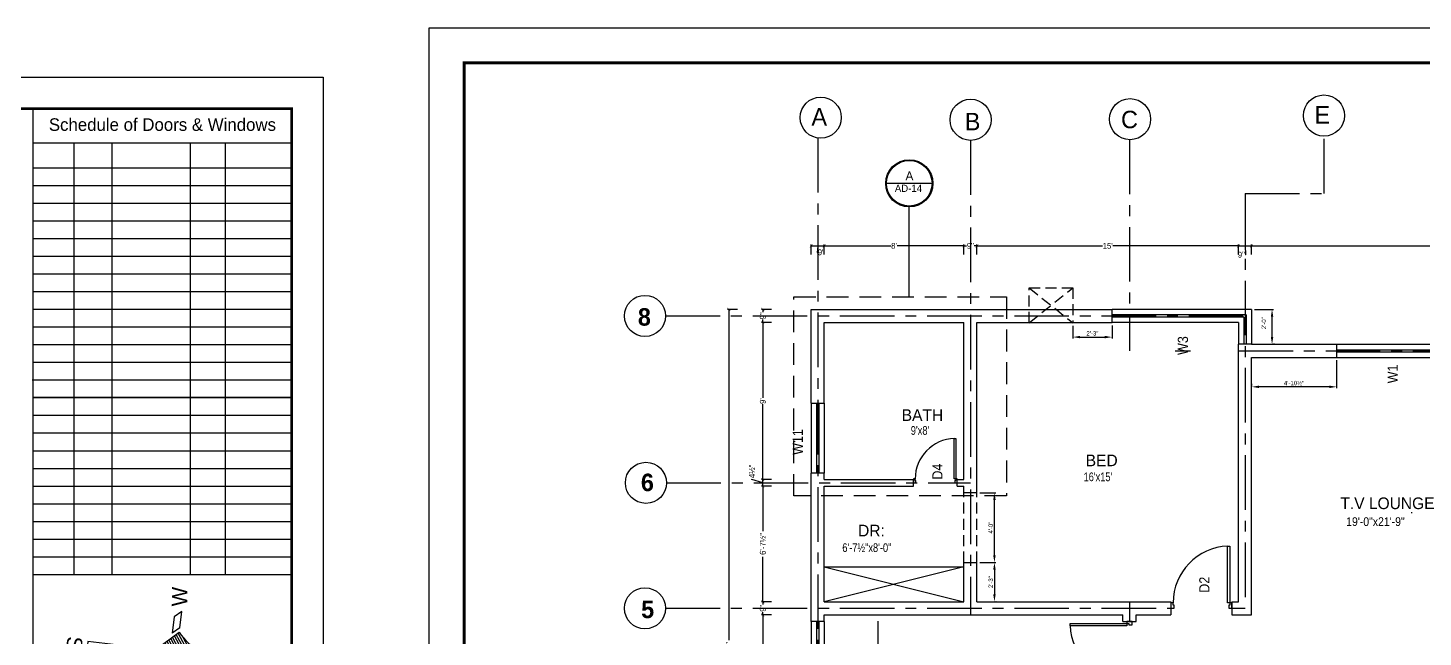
# Model space of a CAD drawing. Extents: x 10753 to 18704, y -5361 to 1140.
# Drawn here: x 15221 to 16181, y -167 to 252 of the extents above; entities that cross this region are included whole.
import ezdxf
from ezdxf.enums import TextEntityAlignment as Align

# ---------------------------------------------------------------- set-up
doc = ezdxf.new("R2010")
doc.units = 0
doc.header["$LTSCALE"] = 30
doc.header["$MEASUREMENT"] = 0
doc.header["$PDMODE"] = 3
for name, pattern in [('CENTER', [2, 1.25, -0.25, 0.25, -0.25]), ('DASHED', [0.75, 0.5, -0.25]), ('HIDDEN', [0.375, 0.25, -0.125])]:
    doc.linetypes.add(name, pattern=pattern)
doc.layers.get('0').update_dxf_attribs({"linetype": 'CONTINUOUS'})
doc.layers.get('DEFPOINTS').update_dxf_attribs({"linetype": 'CONTINUOUS'})
for name, color, linetype in [('1', 3, 'CENTER'), ('DIM', 6, 'CONTINUOUS'), ('DM', 210, 'CONTINUOUS'), ('DOOR', 4, 'CONTINUOUS'), ('PL', 7, 'CONTINUOUS'), ('SEAL', 1, 'CONTINUOUS'), ('SLINE', 3, 'CONTINUOUS'), ('stairs terrace', 1, 'CONTINUOUS'), ('TEXT', 13, 'CONTINUOUS'), ('TEXTDW', 3, 'CONTINUOUS'), ('WALL', 2, 'CONTINUOUS'), ('WINDOW', 5, 'CONTINUOUS'), ('WL', 9, 'CONTINUOUS'), ('XL', 4, 'CENTER')]:
    doc.layers.add(name, color=color, linetype=linetype)
doc.layers.add('REFERENCE BOXES', color=53, linetype='DASHED', lineweight=30)
doc.styles.add('EE', font='eurr____.ttf')
doc.styles.add('SEAL TEXT', font='stylu.ttf', dxfattribs={"height": 6})
doc.styles.add('SMALL-DIM', font='stylu.ttf', dxfattribs={"height": 2})
doc.styles.get("Standard").update_dxf_attribs({"font": 'stylu.ttf', "height": 3})
doc.styles.add('Work Dim', font='stylu.ttf', dxfattribs={"height": 4})
doc.dimstyles.new('D1', dxfattribs={"dimtxt": 6, "dimasz": 5, "dimexe": 1, "dimexo": 2, "dimgap": 1, "dimtad": 1, "dimdec": 4, "dimzin": 3, "dimdsep": 46, "dimlunit": 4, "dimtxsty": 'Standard', "dimcen": 3, "dimclrd": 7, "dimclre": 7, "dimclrt": 2, "dimadec": 0, "dimazin": 0, "dimtfac": 1, "dimtdec": 4, "dimtofl": 0, "dimtmove": 2, "dimatfit": 3, "dimfxl": 1, "dimfrac": 2, "dimtolj": 1, "dimtzin": 1, "dimarcsym": 0})
doc.dimstyles.new('dim small', dxfattribs={"dimtxt": 4, "dimasz": 2, "dimexe": 1, "dimexo": 3, "dimgap": 0.09375, "dimtad": 0, "dimdec": 1, "dimzin": 0, "dimdsep": 46, "dimlunit": 4, "dimtxsty": 'Work Dim', "dimblk1": 'ARCHTICK', "dimblk2": 'ARCHTICK', "dimsah": 1, "dimcen": 0.09375, "dimclrd": 256, "dimclre": 256, "dimclrt": 3, "dimadec": 0, "dimazin": 0, "dimtfac": 1, "dimtdec": 1, "dimtofl": 0, "dimtmove": 1, "dimatfit": 3, "dimldrblk": 'ARCHTICK', "dimfxl": 6, "dimfxlon": 1, "dimtolj": 1, "dimtzin": 0, "dimarcsym": 0})

# ---------------------------------------------------------------- blocks, each defined once
blk = doc.blocks.new('_ArchTick')
at = {"color": 0, "linetype": 'ByBlock', "const_width": 0.15}
blk.add_lwpolyline([(-0.5, -0.5), (0.5, 0.5)], dxfattribs=at)
blk = doc.blocks.new('*D433')
at = {"layer": 'DEFPOINTS', "color": 0, "transparency": 16777216}
for p in [(15703.23, 58.24), (15712.77, 58.24), (15716.19, -412.76)]:
    blk.add_point(p, dxfattribs=at)
at = {"layer": 'DM', "lineweight": -2, "transparency": 16777216}
for p, q in [((15709.23, 58.24), (15702.23, 58.24)), ((15703.23, 58.24), (15703.23, -169.19)), ((15703.23, -412.76), (15703.23, -185.32)), ((15709.23, -412.76), (15702.23, -412.76))]:
    blk.add_line(p, q, dxfattribs=at)
at = {"layer": 'DM', "lineweight": -2, "transparency": 16777216, "xscale": 2, "yscale": 2, "zscale": 2}
for p, rotation in [((15703.23, 58.24), 90), ((15703.23, -412.76), 270)]:
    blk.add_blockref('_ArchTick', p, dxfattribs=dict(at, rotation=rotation))
at = {"layer": 'DM', "color": 3, "transparency": 16777216, "insert": (15703.23, -177.26), "char_height": 4, "attachment_point": 5, "rotation": 90, "style": 'Work Dim'}
blk.add_mtext('\\A1;39\'-3"', dxfattribs=at)
blk = doc.blocks.new('*D434')
at = {"layer": 'DEFPOINTS', "color": 0, "transparency": 16777216}
for p in [(15726.59, 49.24), (15759.86, 49.24), (15726.59, -58.76)]:
    blk.add_point(p, dxfattribs=at)
at = {"layer": 'DM', "lineweight": -2, "transparency": 16777216}
for p, q in [((15732.59, 49.24), (15725.59, 49.24)), ((15726.59, 49.24), (15726.59, -2.58)), ((15726.59, -58.76), (15726.59, -6.93)), ((15726.59, -58.76), (15725.59, -58.76))]:
    blk.add_line(p, q, dxfattribs=at)
at = {"layer": 'DM', "lineweight": -2, "transparency": 16777216, "xscale": 2, "yscale": 2, "zscale": 2}
for p, rotation in [((15726.59, 49.24), 90), ((15726.59, -58.76), 270)]:
    blk.add_blockref('_ArchTick', p, dxfattribs=dict(at, rotation=rotation))
at = {"layer": 'DM', "color": 3, "transparency": 16777216, "insert": (15726.59, -4.76), "char_height": 4, "attachment_point": 5, "rotation": 90, "style": 'Work Dim'}
blk.add_mtext("\\A1;9'", dxfattribs=at)
blk = doc.blocks.new('*D452')
at = {"layer": 'DEFPOINTS', "color": 0, "transparency": 16777216}
for p in [(15726.59, -58.76), (15726.59, -63.26), (15759.86, -58.76)]:
    blk.add_point(p, dxfattribs=at)
at = {"layer": 'DM', "lineweight": -2, "transparency": 16777216}
for p, q in [((15719.14, -58.77), (15719.14, -58.58)), ((15726.59, -61.01), (15719.14, -58.77)), ((15732.59, -58.76), (15725.59, -58.76)), ((15726.59, -63.26), (15725.59, -63.26)), ((15726.59, -63.26), (15726.59, -58.76))]:
    blk.add_line(p, q, dxfattribs=at)
at = {"layer": 'DM', "lineweight": -2, "transparency": 16777216, "xscale": 2, "yscale": 2, "zscale": 2}
for p, rotation in [((15726.59, -58.76), 90), ((15726.59, -63.26), 270)]:
    blk.add_blockref('_ArchTick', p, dxfattribs=dict(at, rotation=rotation))
at = {"layer": 'DM', "color": 3, "transparency": 16777216, "insert": (15719.14, -53.09), "char_height": 4, "attachment_point": 5, "rotation": 90, "style": 'Work Dim'}
blk.add_mtext('\\A1;4½"', dxfattribs=at)
blk = doc.blocks.new('*D453')
at = {"layer": 'DEFPOINTS', "color": 0, "transparency": 16777216}
for p in [(15726.59, -63.26), (15759.86, -63.26), (15726.59, -142.76)]:
    blk.add_point(p, dxfattribs=at)
at = {"layer": 'DM', "lineweight": -2, "transparency": 16777216}
for p, q in [((15732.59, -63.26), (15725.59, -63.26)), ((15726.59, -63.26), (15726.59, -94.13)), ((15726.59, -142.76), (15726.59, -111.89)), ((15726.59, -142.76), (15725.59, -142.76))]:
    blk.add_line(p, q, dxfattribs=at)
at = {"layer": 'DM', "lineweight": -2, "transparency": 16777216, "xscale": 2, "yscale": 2, "zscale": 2}
for p, rotation in [((15726.59, -63.26), 90), ((15726.59, -142.76), 270)]:
    blk.add_blockref('_ArchTick', p, dxfattribs=dict(at, rotation=rotation))
at = {"layer": 'DM', "color": 3, "transparency": 16777216, "insert": (15726.59, -103.01), "char_height": 4, "attachment_point": 5, "rotation": 90, "style": 'Work Dim'}
blk.add_mtext('\\A1;6\'-7½"', dxfattribs=at)
blk = doc.blocks.new('*D454')
at = {"layer": 'DEFPOINTS', "color": 0, "transparency": 16777216}
for p in [(15726.59, -142.76), (15759.86, -142.76), (15726.59, -151.76)]:
    blk.add_point(p, dxfattribs=at)
at = {"layer": 'DM', "lineweight": -2, "transparency": 16777216}
for p, q in [((15732.59, -142.76), (15725.59, -142.76)), ((15726.59, -142.76), (15726.59, -144.69)), ((15726.59, -151.76), (15725.59, -151.76)), ((15726.59, -151.76), (15726.59, -149.82))]:
    blk.add_line(p, q, dxfattribs=at)
at = {"layer": 'DM', "lineweight": -2, "transparency": 16777216, "xscale": 2, "yscale": 2, "zscale": 2}
for p, rotation in [((15726.59, -142.76), 90), ((15726.59, -151.76), 270)]:
    blk.add_blockref('_ArchTick', p, dxfattribs=dict(at, rotation=rotation))
at = {"layer": 'DM', "color": 3, "transparency": 16777216, "insert": (15726.59, -147.26), "char_height": 4, "attachment_point": 5, "rotation": 90, "style": 'Work Dim'}
blk.add_mtext('\\A1;9"', dxfattribs=at)
blk = doc.blocks.new('*D455')
at = {"layer": 'DEFPOINTS', "color": 0, "transparency": 16777216}
for p in [(15726.59, -151.76), (15759.86, -151.76), (15726.59, -307.76)]:
    blk.add_point(p, dxfattribs=at)
at = {"layer": 'DM', "lineweight": -2, "transparency": 16777216}
for p, q in [((15732.59, -151.76), (15725.59, -151.76)), ((15726.59, -151.76), (15726.59, -226.29)), ((15726.59, -307.76), (15726.59, -233.22)), ((15726.59, -307.76), (15725.59, -307.76))]:
    blk.add_line(p, q, dxfattribs=at)
at = {"layer": 'DM', "lineweight": -2, "transparency": 16777216, "xscale": 2, "yscale": 2, "zscale": 2}
for p, rotation in [((15726.59, -151.76), 90), ((15726.59, -307.76), 270)]:
    blk.add_blockref('_ArchTick', p, dxfattribs=dict(at, rotation=rotation))
at = {"layer": 'DM', "color": 3, "transparency": 16777216, "insert": (15726.59, -229.76), "char_height": 4, "attachment_point": 5, "rotation": 90, "style": 'Work Dim'}
blk.add_mtext("\\A1;13'", dxfattribs=at)
blk = doc.blocks.new('*D472')
at = {"layer": 'DEFPOINTS', "color": 0, "transparency": 16777216}
for p in [(15873.86, -67.76), (15885.94, -67.76), (15873.86, -115.76)]:
    blk.add_point(p, dxfattribs=at)
at = {"layer": 'DIM', "color": 7, "lineweight": -2, "transparency": 16777216}
for p, q in [((15875.86, -67.76), (15886.94, -67.76)), ((15885.94, -110.76), (15885.94, -72.76)), ((15875.86, -115.76), (15886.94, -115.76))]:
    blk.add_line(p, q, dxfattribs=at)
at = {"layer": 'DIM', "color": 7, "transparency": 16777216}
for points in [[(15885.11, -72.76), (15886.78, -72.76), (15885.94, -67.76)], [(15885.11, -110.76), (15886.78, -110.76), (15885.94, -115.76)]]:
    blk.add_solid(points, dxfattribs=at)
at = {"layer": 'DIM', "color": 2, "transparency": 16777216, "insert": (15883.37, -91.76), "char_height": 3, "attachment_point": 5, "rotation": 90}
blk.add_mtext('\\A1;4\'-0"', dxfattribs=at)
blk = doc.blocks.new('*D473')
at = {"layer": 'DEFPOINTS', "color": 0, "transparency": 16777216}
for p in [(15885.94, -115.76), (15885.05, -142.76), (15885.94, -142.76)]:
    blk.add_point(p, dxfattribs=at)
at = {"layer": 'DIM', "color": 7, "lineweight": -2, "transparency": 16777216}
for p, q in [((15883.94, -115.76), (15884.94, -115.76)), ((15885.94, -120.76), (15885.94, -137.76)), ((15887.05, -142.76), (15886.94, -142.76))]:
    blk.add_line(p, q, dxfattribs=at)
at = {"layer": 'DIM', "color": 7, "transparency": 16777216}
for points in [[(15885.11, -120.76), (15886.78, -120.76), (15885.94, -115.76)], [(15885.11, -137.76), (15886.78, -137.76), (15885.94, -142.76)]]:
    blk.add_solid(points, dxfattribs=at)
at = {"layer": 'DIM', "color": 2, "transparency": 16777216, "insert": (15883.39, -129.26), "char_height": 3, "attachment_point": 5, "rotation": 90}
blk.add_mtext('\\A1;2\'-3"', dxfattribs=at)
blk = doc.blocks.new('*D474')
at = {"layer": 'DEFPOINTS', "color": 0, "transparency": 16777216}
for p in [(16323.86, 101.9), (16323.86, 101.9), (16062.86, 58.24)]:
    blk.add_point(p, dxfattribs=at)
at = {"layer": 'DM', "lineweight": -2, "transparency": 16777216}
for p, q in [((16062.86, 95.9), (16062.86, 102.9)), ((16062.86, 101.9), (16185.42, 101.9)), ((16323.86, 101.9), (16201.3, 101.9)), ((16323.86, 101.9), (16323.86, 102.9))]:
    blk.add_line(p, q, dxfattribs=at)
at = {"layer": 'DM', "lineweight": -2, "transparency": 16777216, "xscale": 2, "yscale": 2, "zscale": 2, "rotation": 180}
blk.add_blockref('_ArchTick', (16062.86, 101.9), dxfattribs=at)
at = {"layer": 'DM', "lineweight": -2, "transparency": 16777216, "xscale": 2, "yscale": 2, "zscale": 2}
blk.add_blockref('_ArchTick', (16323.86, 101.9), dxfattribs=at)
at = {"layer": 'DM', "color": 3, "transparency": 16777216, "insert": (16193.36, 101.9), "char_height": 4, "attachment_point": 5, "style": 'Work Dim'}
blk.add_mtext('\\A1;21\'-9"', dxfattribs=at)
blk = doc.blocks.new('*D480')
at = {"layer": 'DEFPOINTS', "color": 0, "transparency": 16777216}
for p in [(15726.59, 58.24), (15759.86, 58.24), (15726.59, 49.24)]:
    blk.add_point(p, dxfattribs=at)
at = {"layer": 'DM', "lineweight": -2, "transparency": 16777216}
for p, q in [((15732.59, 58.24), (15725.59, 58.24)), ((15726.59, 58.24), (15726.59, 56.31)), ((15726.59, 49.24), (15725.59, 49.24)), ((15726.59, 49.24), (15726.59, 51.18))]:
    blk.add_line(p, q, dxfattribs=at)
at = {"layer": 'DM', "lineweight": -2, "transparency": 16777216, "xscale": 2, "yscale": 2, "zscale": 2}
for p, rotation in [((15726.59, 58.24), 90), ((15726.59, 49.24), 270)]:
    blk.add_blockref('_ArchTick', p, dxfattribs=dict(at, rotation=rotation))
at = {"layer": 'DM', "color": 3, "transparency": 16777216, "insert": (15726.59, 53.74), "char_height": 4, "attachment_point": 5, "rotation": 90, "style": 'Work Dim'}
blk.add_mtext('\\A1;9"', dxfattribs=at)
blk = doc.blocks.new('*D481')
at = {"layer": 'DEFPOINTS', "color": 0, "transparency": 16777216}
for p in [(16053.86, 101.9), (16053.86, 94.26), (15873.86, 58.24)]:
    blk.add_point(p, dxfattribs=at)
at = {"layer": 'DM', "lineweight": -2, "transparency": 16777216}
for p, q in [((15873.86, 95.9), (15873.86, 102.9)), ((15873.86, 101.9), (15960.39, 101.9)), ((16053.86, 101.9), (15967.33, 101.9)), ((16053.86, 97.26), (16053.86, 102.9))]:
    blk.add_line(p, q, dxfattribs=at)
at = {"layer": 'DM', "lineweight": -2, "transparency": 16777216, "xscale": 2, "yscale": 2, "zscale": 2, "rotation": 180}
blk.add_blockref('_ArchTick', (15873.86, 101.9), dxfattribs=at)
at = {"layer": 'DM', "lineweight": -2, "transparency": 16777216, "xscale": 2, "yscale": 2, "zscale": 2}
blk.add_blockref('_ArchTick', (16053.86, 101.9), dxfattribs=at)
at = {"layer": 'DM', "color": 3, "transparency": 16777216, "insert": (15963.86, 101.9), "char_height": 4, "attachment_point": 5, "style": 'Work Dim'}
blk.add_mtext("\\A1;15'", dxfattribs=at)
blk = doc.blocks.new('ACP')
at = {"layer": 'stairs terrace', "linetype": 'HIDDEN'}
for p, q in [((-3, 27), (27, 3)), ((-3, 3), (27, 27)), ((-3, 3), (-3, 27)), ((-3, 27), (27, 27)), ((27, 27), (27, 3))]:
    blk.add_line(p, q, dxfattribs=at)
blk = doc.blocks.new('*D482')
at = {"layer": 'DEFPOINTS', "color": 0, "transparency": 16777216}
for p in [(16062.86, 101.9), (16062.86, 94.41), (16053.86, 58.24)]:
    blk.add_point(p, dxfattribs=at)
at = {"layer": 'DM', "lineweight": -2, "transparency": 16777216}
for p, q in [((16053.86, 95.9), (16053.86, 102.9)), ((16053.86, 101.9), (16062.86, 101.9)), ((16058.36, 101.9), (16058.56, 95.79)), ((16062.86, 97.41), (16062.86, 102.9)), ((16058.56, 95.79), (16058.38, 95.79))]:
    blk.add_line(p, q, dxfattribs=at)
at = {"layer": 'DM', "lineweight": -2, "transparency": 16777216, "xscale": 2, "yscale": 2, "zscale": 2, "rotation": 180}
blk.add_blockref('_ArchTick', (16053.86, 101.9), dxfattribs=at)
at = {"layer": 'DM', "lineweight": -2, "transparency": 16777216, "xscale": 2, "yscale": 2, "zscale": 2}
blk.add_blockref('_ArchTick', (16062.86, 101.9), dxfattribs=at)
at = {"layer": 'DM', "color": 3, "transparency": 16777216, "insert": (16055.81, 95.79), "char_height": 4, "attachment_point": 5, "style": 'Work Dim'}
blk.add_mtext('\\A1;9"', dxfattribs=at)
blk = doc.blocks.new('*D483')
at = {"layer": 'DEFPOINTS', "color": 0, "transparency": 16777216}
for p in [(15939.86, 49.04), (15966.86, 49.24), (15966.86, 39.18)]:
    blk.add_point(p, dxfattribs=at)
at = {"layer": 'DIM', "color": 7, "lineweight": -2, "transparency": 16777216}
for p, q in [((15939.86, 47.04), (15939.86, 38.18)), ((15944.86, 39.18), (15961.86, 39.18)), ((15966.86, 47.24), (15966.86, 38.18))]:
    blk.add_line(p, q, dxfattribs=at)
at = {"layer": 'DIM', "color": 7, "transparency": 16777216}
for points in [[(15944.86, 40.02), (15944.86, 38.35), (15939.86, 39.18)], [(15961.86, 40.02), (15961.86, 38.35), (15966.86, 39.18)]]:
    blk.add_solid(points, dxfattribs=at)
at = {"layer": 'DIM', "color": 2, "transparency": 16777216, "insert": (15953.36, 41.74), "char_height": 3, "attachment_point": 5}
blk.add_mtext('\\A1;2\'-3"', dxfattribs=at)
blk = doc.blocks.new('*D484')
at = {"layer": 'DEFPOINTS', "color": 0, "transparency": 16777216}
for p in [(15768.86, 101.9), (15768.86, 101.9), (15759.86, 58.24)]:
    blk.add_point(p, dxfattribs=at)
at = {"layer": 'DM', "lineweight": -2, "transparency": 16777216}
for p, q in [((15759.86, 95.9), (15759.86, 102.9)), ((15759.86, 101.9), (15768.86, 101.9)), ((15764.36, 101.9), (15764.08, 97.44)), ((15764.08, 97.44), (15764.27, 97.44)), ((15768.86, 101.9), (15768.86, 102.9))]:
    blk.add_line(p, q, dxfattribs=at)
at = {"layer": 'DM', "lineweight": -2, "transparency": 16777216, "xscale": 2, "yscale": 2, "zscale": 2, "rotation": 180}
blk.add_blockref('_ArchTick', (15759.86, 101.9), dxfattribs=at)
at = {"layer": 'DM', "lineweight": -2, "transparency": 16777216, "xscale": 2, "yscale": 2, "zscale": 2}
blk.add_blockref('_ArchTick', (15768.86, 101.9), dxfattribs=at)
at = {"layer": 'DM', "color": 3, "transparency": 16777216, "insert": (15766.83, 97.44), "char_height": 4, "attachment_point": 5, "style": 'Work Dim'}
blk.add_mtext('\\A1;9"', dxfattribs=at)
blk = doc.blocks.new('*D485')
at = {"layer": 'DEFPOINTS', "color": 0, "transparency": 16777216}
for p in [(15864.86, 101.9), (15864.86, 101.9), (15768.86, 58.24)]:
    blk.add_point(p, dxfattribs=at)
at = {"layer": 'DM', "lineweight": -2, "transparency": 16777216}
for p, q in [((15768.86, 95.9), (15768.86, 102.9)), ((15768.86, 101.9), (15814.62, 101.9)), ((15864.86, 101.9), (15819.1, 101.9)), ((15864.86, 101.9), (15864.86, 102.9))]:
    blk.add_line(p, q, dxfattribs=at)
at = {"layer": 'DM', "lineweight": -2, "transparency": 16777216, "xscale": 2, "yscale": 2, "zscale": 2, "rotation": 180}
blk.add_blockref('_ArchTick', (15768.86, 101.9), dxfattribs=at)
at = {"layer": 'DM', "lineweight": -2, "transparency": 16777216, "xscale": 2, "yscale": 2, "zscale": 2}
blk.add_blockref('_ArchTick', (15864.86, 101.9), dxfattribs=at)
at = {"layer": 'DM', "color": 3, "transparency": 16777216, "insert": (15816.86, 101.9), "char_height": 4, "attachment_point": 5, "style": 'Work Dim'}
blk.add_mtext("\\A1;8'", dxfattribs=at)
blk = doc.blocks.new('*D486')
at = {"layer": 'DEFPOINTS', "color": 0, "transparency": 16777216}
for p in [(15873.86, 101.9), (15873.86, 101.9), (15864.86, 58.24)]:
    blk.add_point(p, dxfattribs=at)
at = {"layer": 'DM', "lineweight": -2, "transparency": 16777216}
for p, q in [((15864.86, 95.9), (15864.86, 102.9)), ((15864.86, 101.9), (15866.8, 101.9)), ((15873.86, 101.9), (15871.92, 101.9)), ((15873.86, 101.9), (15873.86, 102.9))]:
    blk.add_line(p, q, dxfattribs=at)
at = {"layer": 'DM', "lineweight": -2, "transparency": 16777216, "xscale": 2, "yscale": 2, "zscale": 2, "rotation": 180}
blk.add_blockref('_ArchTick', (15864.86, 101.9), dxfattribs=at)
at = {"layer": 'DM', "lineweight": -2, "transparency": 16777216, "xscale": 2, "yscale": 2, "zscale": 2}
blk.add_blockref('_ArchTick', (15873.86, 101.9), dxfattribs=at)
at = {"layer": 'DM', "color": 3, "transparency": 16777216, "insert": (15869.36, 101.9), "char_height": 4, "attachment_point": 5, "style": 'Work Dim'}
blk.add_mtext('\\A1;9"', dxfattribs=at)
blk = doc.blocks.new('*D488')
at = {"layer": 'DEFPOINTS', "color": 0, "transparency": 16777216}
for p in [(16121.36, 25.24), (16062.86, 5), (16062.86, 5)]:
    blk.add_point(p, dxfattribs=at)
at = {"layer": 'DIM', "color": 7, "lineweight": -2, "transparency": 16777216}
for p, q in [((16121.36, 23.24), (16121.36, 4)), ((16062.86, 7), (16062.86, 6)), ((16116.36, 5), (16067.86, 5))]:
    blk.add_line(p, q, dxfattribs=at)
at = {"layer": 'DIM', "color": 7, "transparency": 16777216}
for points in [[(16067.86, 5.83), (16067.86, 4.16), (16062.86, 5)], [(16116.36, 5.83), (16116.36, 4.16), (16121.36, 5)]]:
    blk.add_solid(points, dxfattribs=at)
at = {"layer": 'DIM', "color": 2, "transparency": 16777216, "insert": (16092.11, 7.58), "char_height": 3, "attachment_point": 5}
blk.add_mtext('\\A1;4\'-10½"', dxfattribs=at)
blk = doc.blocks.new('*D490')
at = {"layer": 'DEFPOINTS', "color": 0, "transparency": 16777216}
for p in [(16062.86, 58.24), (16076.92, 58.24), (16076.53, 34.24)]:
    blk.add_point(p, dxfattribs=at)
at = {"layer": 'WALL', "color": 7, "lineweight": -2, "transparency": 16777216}
for p, q in [((16064.86, 58.24), (16077.92, 58.24)), ((16076.92, 39.24), (16076.92, 53.24)), ((16078.53, 34.24), (16077.92, 34.24))]:
    blk.add_line(p, q, dxfattribs=at)
at = {"layer": 'WALL', "color": 7, "transparency": 16777216}
for points in [[(16076.09, 53.24), (16077.75, 53.24), (16076.92, 58.24)], [(16076.09, 39.24), (16077.75, 39.24), (16076.92, 34.24)]]:
    blk.add_solid(points, dxfattribs=at)
at = {"layer": 'WALL', "color": 2, "transparency": 16777216, "insert": (16071.29, 48.73), "char_height": 3, "attachment_point": 5, "rotation": 90}
blk.add_mtext('\\A1;2\'-0"', dxfattribs=at)
blk = doc.blocks.new('WINDOW')
for p, q in [((12, 0), (0, 0)), ((12, -3.75), (0, -3.75)), ((12, -5.25), (0, -5.25)), ((12, -9), (0, -9))]:
    blk.add_line(p, q)
blk = doc.blocks.new('*D538')
at = {"layer": 'DEFPOINTS', "color": 0, "transparency": 16777216}
for p in [(16323.86, 101.9), (16323.86, 101.9), (16062.86, 58.24)]:
    blk.add_point(p, dxfattribs=at)
at = {"layer": 'DM', "lineweight": -2, "transparency": 16777216}
for p, q in [((16062.86, 95.9), (16062.86, 102.9)), ((16062.86, 101.9), (16185.42, 101.9)), ((16323.86, 101.9), (16201.3, 101.9)), ((16323.86, 101.9), (16323.86, 102.9))]:
    blk.add_line(p, q, dxfattribs=at)
at = {"layer": 'DM', "lineweight": -2, "transparency": 16777216, "xscale": 2, "yscale": 2, "zscale": 2, "rotation": 180}
blk.add_blockref('_ArchTick', (16062.86, 101.9), dxfattribs=at)
at = {"layer": 'DM', "lineweight": -2, "transparency": 16777216, "xscale": 2, "yscale": 2, "zscale": 2}
blk.add_blockref('_ArchTick', (16323.86, 101.9), dxfattribs=at)
at = {"layer": 'DM', "color": 3, "transparency": 16777216, "insert": (16193.36, 101.9), "char_height": 4, "attachment_point": 5, "style": 'Work Dim'}
blk.add_mtext('\\A1;21\'-9"', dxfattribs=at)
blk = doc.blocks.new('*D539')
at = {"layer": 'DEFPOINTS', "color": 0, "transparency": 16777216}
for p in [(16062.86, 101.9), (16062.86, 94.41), (16053.86, 58.24)]:
    blk.add_point(p, dxfattribs=at)
at = {"layer": 'DM', "lineweight": -2, "transparency": 16777216}
for p, q in [((16053.86, 95.9), (16053.86, 102.9)), ((16053.86, 101.9), (16062.86, 101.9)), ((16058.36, 101.9), (16058.56, 95.79)), ((16062.86, 97.41), (16062.86, 102.9)), ((16058.56, 95.79), (16058.38, 95.79))]:
    blk.add_line(p, q, dxfattribs=at)
at = {"layer": 'DM', "lineweight": -2, "transparency": 16777216, "xscale": 2, "yscale": 2, "zscale": 2, "rotation": 180}
blk.add_blockref('_ArchTick', (16053.86, 101.9), dxfattribs=at)
at = {"layer": 'DM', "lineweight": -2, "transparency": 16777216, "xscale": 2, "yscale": 2, "zscale": 2}
blk.add_blockref('_ArchTick', (16062.86, 101.9), dxfattribs=at)
at = {"layer": 'DM', "color": 3, "transparency": 16777216, "insert": (16055.81, 95.79), "char_height": 4, "attachment_point": 5, "style": 'Work Dim'}
blk.add_mtext('\\A1;9"', dxfattribs=at)
blk = doc.blocks.new('*D540')
at = {"layer": 'DEFPOINTS', "color": 0, "transparency": 16777216}
for p in [(16062.86, 58.24), (16076.92, 58.24), (16076.53, 34.24)]:
    blk.add_point(p, dxfattribs=at)
at = {"layer": 'WALL', "color": 7, "lineweight": -2, "transparency": 16777216}
for p, q in [((16064.86, 58.24), (16077.92, 58.24)), ((16076.92, 39.24), (16076.92, 53.24)), ((16078.53, 34.24), (16077.92, 34.24))]:
    blk.add_line(p, q, dxfattribs=at)
at = {"layer": 'WALL', "color": 7, "transparency": 16777216}
for points in [[(16076.09, 53.24), (16077.75, 53.24), (16076.92, 58.24)], [(16076.09, 39.24), (16077.75, 39.24), (16076.92, 34.24)]]:
    blk.add_solid(points, dxfattribs=at)
at = {"layer": 'WALL', "color": 2, "transparency": 16777216, "insert": (16071.29, 48.73), "char_height": 3, "attachment_point": 5, "rotation": 90}
blk.add_mtext('\\A1;2\'-0"', dxfattribs=at)
blk = doc.blocks.new('D1')
for p, q in [((-3, 40.85), (-1.5, 40.85)), ((-3, 1.85), (-3, 40.85)), ((-1.5, 40.85), (-1.5, 1.85)), ((-40.5, 1.88), (-42, 1.88)), ((-42, 1.88), (-42, -1.88)), ((-40.5, 0.38), (-40.5, 1.88)), ((-39.75, 0.38), (-40.5, 0.38)), ((-39.75, -1.88), (-39.75, 0.38)), ((-1.5, 1.85), (-3, 1.85)), ((-2.25, 0.38), (-2.25, -1.88)), ((-1.5, 0.38), (-2.25, 0.38)), ((0, 1.88), (-1.5, 1.88)), ((-1.5, 1.88), (-1.5, 0.38)), ((0, -1.88), (0, 1.88)), ((-42, -1.88), (-39.75, -1.88)), ((-2.25, -1.88), (0, -1.88))]:
    blk.add_line(p, q)
blk.add_arc((-1.5, 1.88), 39, 91.84981, 180)
blk = doc.blocks.new('BLOCK')
at = {"layer": 'stairs terrace'}
h = blk.add_hatch(dxfattribs=at)
h.set_pattern_fill('ANSI31', color=256, scale=58.369075, angle=273.2952, style=0)
h.set_pattern_definition([(318.29515, (9099.2574, 6632.302), (4.854071, 5.447162), [])])
h.paths.add_polyline_path([(2258.7, 1381), (2259.5, 1387.8), (2189.2, 1328.4, -0.210871), (2244.4, 1165.6), (2249.1, 1205.8, -0.018617)])
h = blk.add_hatch(dxfattribs=at)
h.set_pattern_fill('ANSI31', color=256, scale=58.369075, angle=273.2952, style=0)
h.set_pattern_definition([(208.29515, (-3155.794, 8072.991), (-3.458468, 6.424374), [])])
h.paths.add_polyline_path([(2244.4, 1165.6), (2249.1, 1205.8, 0.018617), (2280.4, 1378.4), (2281.2, 1385.3), (2335.9, 1311.2, 0.210871)])
for p, q in [((2285.1, 1605.2), (2263.9, 1425)), ((2306.8, 1602.7), (2285.1, 1605.2)), ((2285.6, 1422.4), (2306.8, 1602.7)), ((2189.2, 1328.4), (2259.5, 1387.8)), ((2261.2, 1401.8), (2258.7, 1381)), ((2261.2, 1401.8), (2273.4, 1412.1)), ((2273.4, 1412.1), (2263.9, 1425)), ((2273.4, 1412.1), (2285.6, 1422.4)), ((2282.9, 1399.3), (2273.4, 1412.1)), ((2280.4, 1378.4), (2282.9, 1399.3)), ((2335.9, 1311.2), (2281.2, 1385.3)), ((2122.2, 1336.3), (2145.1, 1355.6)), ((2145.1, 1355.6), (2197.2, 1349.5)), ((2174.3, 1330.2), (2197.2, 1349.5)), ((2174.3, 1330.2), (2122.2, 1336.3)), ((2385, 1327.4), (2332.9, 1333.5)), ((2350.7, 1309.4), (2332.9, 1333.5)), ((2350.7, 1309.4), (2402.8, 1303.3)), ((2402.8, 1303.3), (2385, 1327.4)), ((2249.1, 1205.8), (2244.4, 1165.6))]:
    blk.add_line(p, q, dxfattribs=at)
for centre, radius, start, end in [((4605.8, 1164.6), 2357, 174.7332, 178.9995), ((-52.9, 1712.3), 2357, 347.5908, 351.8571), ((2032.3, 1184.4), 212.9, 354.919, 42.5493), ((2455.1, 1134.7), 212.9, 124.0411, 171.6713)]:
    blk.add_arc(centre, radius, start, end, dxfattribs=at)
at = {"layer": 'TEXT'}
for s, height, rotation, p in [('S', 49.2, 177.582, (2323.5, 1669.2)), ('E', 49.2, 359.2542, (2074.8, 1328.7)), ('W', 49.2, 359.4702, (2418.6, 1285.7)), ('N', 65.6, 353.4275, (2201.3, 1093.8))]:
    blk.add_text(s, height=height, rotation=rotation, dxfattribs=at).set_placement(p)

msp = doc.modelspace()

# ---------------------------------------------------------------- linework, layer by layer
at = {"linetype": 'HIDDEN'}
for p, q in [((15864.85978, -115.75542), (15864.85978, -67.75542)), ((15873.85978, -115.75542), (15873.85978, -67.75542))]:
    msp.add_line(p, q, dxfattribs=at)
at = {"layer": 'PL'}
for p, q in [((15768.85978, -118.75542), (15864.85978, -118.75542)), ((15864.85978, -118.75542), (15768.85978, -142.75542)), ((15768.85978, -118.75542), (15864.85978, -142.75542))]:
    msp.add_line(p, q, dxfattribs=at)
at = {"layer": 'REFERENCE BOXES'}
msp.add_lwpolyline([(15747.99722, 66.83889), (15894.13281, 66.83889), (15894.13281, -69.9344), (15747.99722, -69.9344)], close=True, dxfattribs=at)
at = {"layer": 'SEAL', "color": 1}
for p, q in [((15224.36439, 196.28979), (15224.36439, -712.50457)), ((15224.36439, 172.74768), (15402.50875, 172.74768)), ((15252.70554, 172.74768), (15252.70554, -123.91173)), ((15278.65005, 172.74768), (15278.65005, -123.91173)), ((15332.73178, 172.74768), (15332.73178, -123.91173)), ((15356.75867, 172.74768), (15356.75867, -123.91173)), ((15224.36439, 155.451), (15402.50875, 155.451)), ((15224.36439, 143.3048), (15402.50875, 143.3048)), ((15224.36439, 131.15859), (15402.50875, 131.15859)), ((15224.36439, 119.01239), (15402.50875, 119.01239)), ((15224.36439, 106.86618), (15402.50875, 106.86618)), ((15224.36439, 94.71997), (15402.50875, 94.71997)), ((15224.36439, 82.57377), (15402.50875, 82.57377)), ((15224.36439, 70.42756), (15402.50875, 70.42756)), ((15224.36439, 58.28136), (15402.50875, 58.28136)), ((15224.36439, 46.13515), (15402.50875, 46.13515)), ((15224.36439, 33.98894), (15402.50875, 33.98894)), ((15224.36439, 21.84274), (15402.50875, 21.84274)), ((15224.00543, 9.69653), (15402.14978, 9.69653)), ((15224.00543, 9.69653), (15361.43184, 9.69653)), ((15224.00543, 9.69653), (15402.14978, 9.69653)), ((15224.36439, 9.69653), (15402.50875, 9.69653)), ((15224.36439, 9.69653), (15402.50875, 9.69653)), ((15402.50875, -2.44967), (15224.36439, -2.44967)), ((15224.36439, -2.44967), (15402.50875, -2.44967)), ((15224.36439, -14.59588), (15402.50875, -14.59588)), ((15224.36439, -26.74209), (15402.50875, -26.74209)), ((15224.36439, -38.88829), (15402.50875, -38.88829)), ((15224.36439, -51.0345), (15402.50875, -51.0345)), ((15224.36439, -63.1807), (15402.50875, -63.1807)), ((15224.36439, -75.32691), (15402.50875, -75.32691)), ((15224.36439, -87.47312), (15402.50875, -87.47312)), ((15224.36439, -99.61932), (15402.50875, -99.61932)), ((15224.36439, -111.76553), (15402.50875, -111.76553)), ((15224.36439, -123.91173), (15402.50875, -123.91173))]:
    msp.add_line(p, q, dxfattribs=at)
for points in [[(17072.3853, 251.71486), (17072.3853, -805.89139), (15497.11457, -805.89139), (15497.11457, 251.71486)], [(15424.14671, 217.92775), (15424.14671, -734.14253), (14006.06843, -734.14253), (14006.06843, 217.92775)]]:
    msp.add_lwpolyline(points, close=True, dxfattribs=at)
at = {"layer": 'SLINE'}
for p, q in [((15811.70498, 144.89313, 0.15705), (15843.04309, 144.89313, 0.13971)), ((15827.37404, 66.83889), (15827.37404, 128.66525))]:
    msp.add_line(p, q, dxfattribs=at)
for centre, radius in [((15766.45351, 190.03912), 14.14027), ((15869.52711, 188.5745), 14.14027), ((15979.2494, 188.98968), 14.14027), ((16112.65434, 191.48917), 14.14027), ((15827.37404, 144.89313), 16.22789), ((15827.37404, 144.89313), 15.66905), ((15645.52267, 53.74458), 14.14027), ((15646.18185, -61.00542), 14.14027), ((15645.52267, -147.25542), 14.14027)]:
    msp.add_circle(centre, radius, dxfattribs=at)
at = {"layer": 'WALL'}
for p, q in [((15759.85978, 58.24458), (15966.85978, 58.24458)), ((15759.85978, -6.25542), (15759.85978, 58.24458)), ((15966.85978, 49.24458), (15966.85978, 58.24458)), ((15768.85978, 49.24458), (15864.85978, 49.24458)), ((15768.85978, -6.25542), (15768.85978, 49.24458)), ((15864.85978, -58.75542), (15864.85978, 49.24458)), ((15873.85978, -67.75542), (15873.85978, 49.24458)), ((15873.85978, 49.24458), (15966.85978, 49.24458)), ((16053.85978, -142.75542), (16053.85978, 34.24458)), ((16062.85978, 34.24458), (16053.85978, 34.24458)), ((16062.85978, 34.24458), (16121.35978, 34.24458)), ((16121.35978, 34.24458), (16121.35978, 25.24458)), ((16062.85978, -151.75542), (16062.85978, 25.24458)), ((16062.85978, 25.24458), (16121.35978, 25.24458)), ((15759.85978, -6.25542), (15768.85978, -6.25542)), ((15759.85978, -156.25542), (15759.85978, -54.25542)), ((15768.85978, -54.25542), (15759.85978, -54.25542)), ((15768.85978, -58.75542), (15768.85978, -54.25542)), ((15768.85978, -58.75542), (15830.35978, -58.75542)), ((15768.85978, -63.25542), (15830.35978, -63.25542)), ((15768.85978, -142.75542), (15768.85978, -63.25542)), ((15830.35978, -63.25542), (15830.35978, -58.75542)), ((15860.35978, -58.75542), (15864.85978, -58.75542)), ((15860.35978, -63.25542), (15860.35978, -58.75542)), ((15860.35978, -63.25542), (15864.85978, -63.25542)), ((15864.85978, -67.75542), (15864.85978, -63.25542)), ((15864.85978, -67.75542), (15873.85978, -67.75542)), ((15864.85978, -115.75542), (15873.85978, -115.75542)), ((15864.85978, -142.75542), (15864.85978, -115.75542)), ((15873.85978, -142.75542), (15873.85978, -115.75542)), ((15768.85978, -142.75542), (15864.85978, -142.75542)), ((15873.85978, -142.75542), (16007.35978, -142.75542)), ((16007.35978, -142.75542), (16007.35978, -151.75542)), ((16049.35978, -142.75542), (16049.35978, -151.75542)), ((16049.35978, -142.75542), (16053.85978, -142.75542)), ((15768.85978, -151.75542), (15974.35978, -151.75542)), ((15768.85978, -156.25542), (15768.85978, -151.75542)), ((15974.35978, -156.25542), (15974.35978, -151.75542)), ((15983.35978, -151.75542), (16007.35978, -151.75542)), ((15983.35978, -156.25542), (15983.35978, -151.75542)), ((16049.35978, -151.75542), (16062.85978, -151.75542)), ((15768.85978, -156.25542), (15759.85978, -156.25542)), ((15974.35978, -156.25542), (15983.35978, -156.25542))]:
    msp.add_line(p, q, dxfattribs=at)
at = {"layer": 'WINDOW'}
for p, q in [((16062.85978, 58.24458), (15966.85978, 58.24458)), ((16062.85978, 58.24458), (16062.85978, 34.24458)), ((16059.10978, 54.49458), (15966.85978, 54.49458)), ((16057.60978, 52.99458), (15966.85978, 52.99458)), ((16053.85978, 49.24458), (15966.85978, 49.24458)), ((16053.85978, 49.24458), (16053.85978, 34.24458)), ((16057.60978, 52.99458), (16057.60978, 34.24458)), ((16059.10978, 54.49458), (16059.10978, 34.24458))]:
    msp.add_line(p, q, dxfattribs=at)
at = {"layer": 'WL'}
for points, const_width in [([(17048.34879, 227.67836), (17048.34879, -781.85488), (15521.15108, -781.85488), (15521.15108, 227.67836)], 2.00304), ([(15402.50875, 196.28979), (15402.50875, -712.50457), (14027.70639, -712.50457), (14027.70639, 196.28979)], 1.80316)]:
    msp.add_lwpolyline(points, close=True, dxfattribs=dict(at, const_width=const_width))
at = {"layer": 'XL'}
for p, q in [((15764.35978, 176.05471), (15764.35978, -570.85158)), ((15869.35978, 174.43522), (15869.35978, -151.75542)), ((15978.85978, 174.85478), (15978.85978, 29.74458)), ((16112.72572, 137.94208), (16112.72572, 177.34908)), ((16058.35978, 137.94208), (16058.35978, -147.25542)), ((16058.35978, 137.94208), (16112.72572, 137.94208)), ((15659.66295, 53.74458), (16062.85978, 53.74458)), ((16010.33383, 29.74458), (16020.83383, 29.74458)), ((16053.85978, 29.74458), (16605.85978, 29.74458)), ((15660.32212, -61.00542), (15869.35978, -61.00542)), ((16172.78063, -81.0662), (16172.78063, -81.73858)), ((15978.85978, -142.75542), (15978.85978, -156.25542)), ((15659.66295, -147.25542), (16007.35978, -147.25542)), ((16049.35978, -147.25542), (16058.35978, -147.25542))]:
    msp.add_line(p, q, dxfattribs=at)

# ---------------------------------------------------------------- block references
at = {"xscale": 0.215338860791559, "yscale": 0.215338860791559, "zscale": 0.215338860791559, "rotation": 90}
msp.add_blockref('BLOCK', (15607.46979, -666.78439), dxfattribs=at)
at = {"layer": 'DOOR', "xscale": 0.7142857142857143, "yscale": 0.7142857142857143, "zscale": 0.7142857142857143}
msp.add_blockref('D1', (15860.35978, -59.66614), dxfattribs=at)
at = {"layer": 'DOOR'}
msp.add_blockref('D1', (16049.35978, -145.38042), dxfattribs=at)
at = {"layer": 'DOOR', "rotation": 90}
msp.add_blockref('D1', (15978.85978, -156.25542), dxfattribs=at)
at = {"layer": 'WALL'}
msp.add_blockref('ACP', (15912.86221, 46.03518), dxfattribs=at)
at = {"layer": 'WINDOW'}
for p, xscale, zscale, rotation in [((16265.35978, 25.24458), 12, 12, 180), ((15759.85978, -54.25542), 4, 4, 90), ((15759.85978, -240.25542), 7, 7, 90)]:
    msp.add_blockref('WINDOW', p, dxfattribs=dict(at, xscale=xscale, zscale=zscale, rotation=rotation))

# ---------------------------------------------------------------- texts
at = {"layer": '1', "char_height": 12, "attachment_point": 1, "style": 'EE'}
for s, insert in [('{\\C3;A}', (15760.06735, 196.59814)), ('{\\C4;B}', (15865.57832, 193.34661)), ('{\\C4;C}', (15973.03884, 194.76082)), ('{\\C4;E}', (16106.10242, 197.97656))]:
    msp.add_mtext(s, dxfattribs=dict(at, insert=insert))
for s, width, insert in [('{\\fEuroRoman|b1|i0|c2|p2;8}', 7.5912706, (15640.67141, 59.04862)), ('{\\fEuroRoman|b1|i0|c2|p2;6}', 8.4350018, (15642.72659, -54.69459)), ('{\\fEuroRoman|b1|i0|c2|p2;5}', 5.4795551, (15642.92915, -142.01155))]:
    msp.add_mtext_dynamic_manual_height_columns(s, width=width, gutter_width=45, heights=[0], dxfattribs=dict(at, insert=insert))
at = {"layer": 'SEAL', "color": 1, "style": 'SEAL TEXT'}
msp.add_text('Schedule of Doors & Windows', height=8.6512104, dxfattribs=at).set_placement((15313.54926, 180.94032), align=Align.CENTER)
at = {"layer": 'SLINE', "style": 'SMALL-DIM'}
for s, height, p in [('A', 6.09638, (15824.74539, 146.97215)), ('AD-14', 4.938071, (15817.43659, 138.9988, 0.01257))]:
    msp.add_text(s, height=height, dxfattribs=at).set_placement(p)
at = {"layer": 'TEXT'}
for s, p in [('BATH', (15822.16258, -18.4378)), ('BED', (15948.74494, -49.577)), ('T.V LOUNGE', (16123.93219, -79.06594)), ('DR:', (15792.11911, -97.81009))]:
    msp.add_text(s, height=8, dxfattribs=at).set_placement(p)
for s, width, p in [("9'x8'", 0.794151, (15828.38858, -27.99133)), ("16'x15'", 0.791402, (15947.26424, -59.87405)), ('19\'-0"x21\'-9"', 0.896597, (16127.92513, -90.66692)), ('6\'-7½"x8\'-0"', 0.791402, (15781.27549, -108.56354))]:
    msp.add_text(s, height=6, dxfattribs=dict(at, width=width)).set_placement(p)
at = {"layer": 'TEXTDW', "width": 0.918649}
for s, p in [('W3', (16019.0836, 26.89709)), ('W1', (16163.40595, 7.4253)), ('W11', (15754.12969, -41.76784)), ('D4', (15850.20142, -58.7668)), ('D2', (16033.83675, -136.55754))]:
    msp.add_text(s, height=7, rotation=90, dxfattribs=at).set_placement(p)

# ---------------------------------------------------------------- dimensions: what is measured, and where the dimension line sits
at = {"layer": 'DIM'}
for base, p1, p2, angle, picture, middle in [((15966.85978, 39.1825), (15939.86221, 49.03518), (15966.85978, 49.24458), 180, '*D483', (15953.361, 41.73631)), ((15885.94307, -67.75542), (15873.85978, -115.75542), (15873.85978, -67.75542), 90, '*D472', (15883.3651, -91.75542)), ((15885.94307, -142.75542), (15885.94307, -115.75542), (15885.049, -142.75542), 90, '*D473', (15883.38926, -129.25542))]:
    dim = msp.add_linear_dim(base=base, p1=p1, p2=p2, angle=angle, dimstyle='D1', dxfattribs=at)
    dim.commit()
    dim.dimension.update_dxf_attribs({"geometry": picture, "text_midpoint": middle})
dim = msp.add_linear_dim(base=(16062.85978, 4.99769), p1=(16121.35978, 25.24458), p2=(16062.85978, 4.99769), angle=180, text='4\'-10½"', dimstyle='D1', dxfattribs=at)
dim.commit()
dim.dimension.update_dxf_attribs({"geometry": '*D488', "text_midpoint": (16092.10978, 7.57565)})
at = {"layer": 'DM'}
for base, p1, p2, picture, middle in [((15768.85978, 101.89914), (15759.85978, 58.24458), (15768.85978, 101.89914), '*D484', (15764.35978, 97.44492)), ((16062.85978, 101.89914), (16053.85978, 58.24458), (16062.85978, 94.41078), '*D482', (16058.28352, 95.78737)), ((16062.85978, 101.89914), (16053.85978, 58.24458), (16062.85978, 94.41078), '*D539', (16058.28352, 95.78737))]:
    dim = msp.add_linear_dim(base=base, p1=p1, p2=p2, angle=180, dimstyle='dim small', dxfattribs=at)
    dim.commit()
    dim.dimension.update_dxf_attribs({"geometry": picture, "text_midpoint": middle, "dimtype": 160})
for base, p1, p2, angle, picture, middle in [((15864.85978, 101.89914), (15768.85978, 58.24458), (15864.85978, 101.89914), 180, '*D485', (15816.85978, 101.89914)), ((15873.85978, 101.89914), (15864.85978, 58.24458), (15873.85978, 101.89914), 180, '*D486', (15869.35978, 101.89914)), ((16053.85978, 101.89914), (15873.85978, 58.24458), (16053.85978, 94.26056), 180, '*D481', (15963.85978, 101.89914)), ((16323.85978, 101.89914), (16062.85978, 58.24458), (16323.85978, 101.89914), 180, '*D474', (16193.35978, 101.89914)), ((16323.85978, 101.89914), (16062.85978, 58.24458), (16323.85978, 101.89914), 180, '*D538', (16193.35978, 101.89914)), ((15703.23277, 58.24458), (15716.18819, -412.75542), (15712.77141, 58.24458), 90, '*D433', (15703.23277, -177.25542)), ((15726.58838, 58.24458), (15726.58838, 49.24458), (15759.85978, 58.24458), 90, '*D480', (15726.58838, 53.74458)), ((15726.58838, 49.24458), (15726.58838, -58.75542), (15759.85978, 49.24458), 90, '*D434', (15726.58838, -4.75542)), ((15726.58838, -142.75542), (15726.58838, -151.75542), (15759.85978, -142.75542), 90, '*D454', (15726.58838, -147.25542)), ((15726.58838, -151.75542), (15726.58838, -307.75542), (15759.85978, -151.75542), 90, '*D455', (15726.58838, -229.75542))]:
    dim = msp.add_linear_dim(base=base, p1=p1, p2=p2, angle=angle, dimstyle='dim small', dxfattribs=at)
    dim.commit()
    dim.dimension.update_dxf_attribs({"geometry": picture, "text_midpoint": middle})
for base, p1, p2, text, picture, middle in [((15726.58838, -58.75542), (15726.58838, -63.25542), (15759.85978, -58.75542), '4½"', '*D452', (15719.13589, -58.48843)), ((15726.58838, -63.25542), (15726.58838, -142.75542), (15759.85978, -63.25542), '6\'-7½"', '*D453', (15726.58838, -103.00542))]:
    dim = msp.add_linear_dim(base=base, p1=p1, p2=p2, angle=90, text=text, dimstyle='dim small', dxfattribs=at)
    dim.commit()
    dim.dimension.update_dxf_attribs({"geometry": picture, "text_midpoint": middle})
at = {"layer": 'WALL'}
for picture in ['*D490', '*D540']:
    dim = msp.add_linear_dim(base=(16076.92, 58.24458), p1=(16076.53142, 34.24458), p2=(16062.85978, 58.24458), angle=90, dimstyle='D1', dxfattribs=at)
    dim.commit()
    dim.dimension.update_dxf_attribs({"geometry": picture, "text_midpoint": (16071.28551, 48.73168), "dimtype": 160})

# ---------------------------------------------------------------- leaders
at = {"layer": 'DIM', "color": 7}
msp.add_leader([(15764.45111, -282.74459), (15805.89769, -282.74459), (15805.89769, -156.03436)], dimstyle='D1', dxfattribs=at)

doc.saveas('drawing.dxf')
